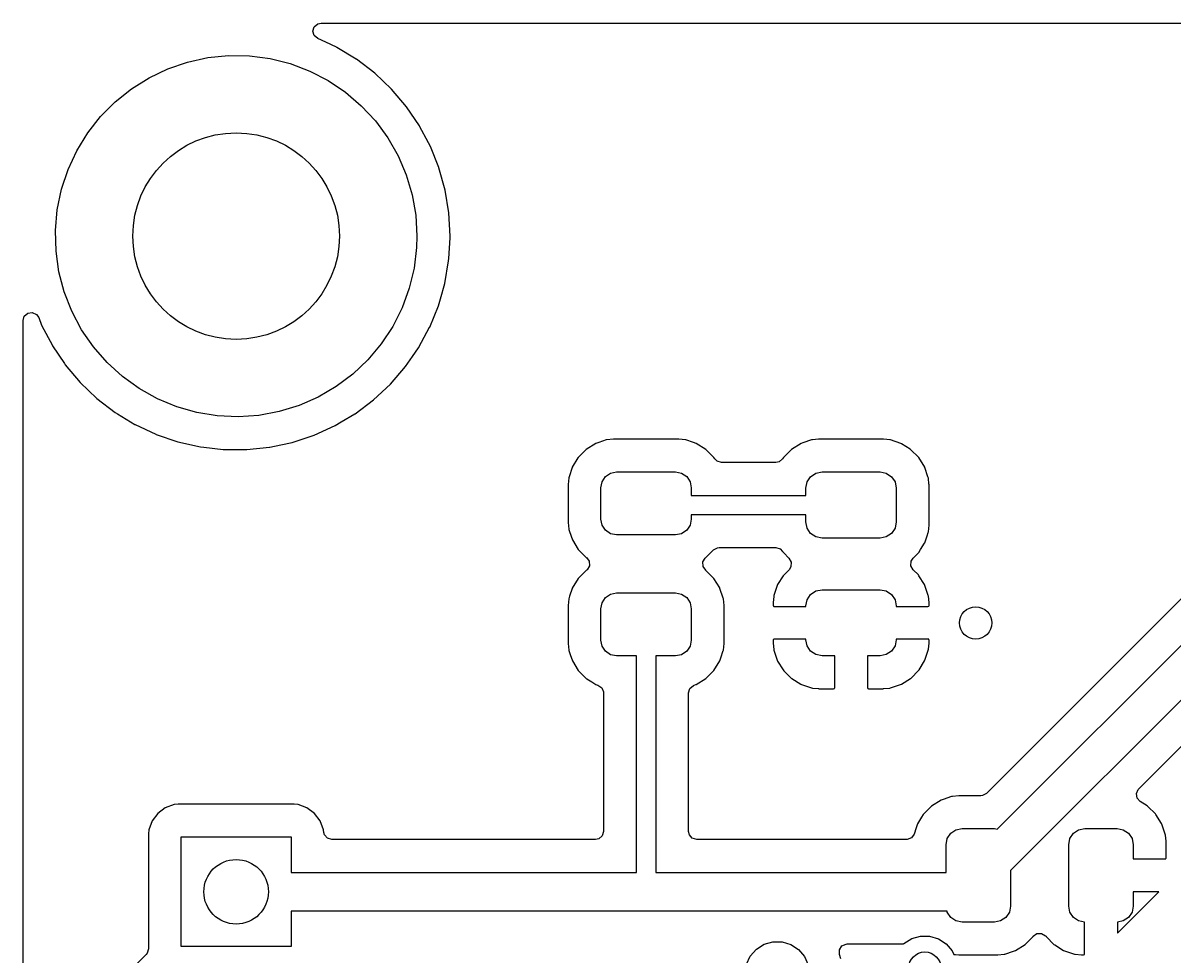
# Model space of a CAD drawing. Extents: x 126.1 to 177.1, y -128.7 to -65.
# Drawn here: x 126.08 to 143.92, y -79.46 to -64.99 of the extents above; entities that cross this region are included whole.
import ezdxf

# ---------------------------------------------------------------- set-up
doc = ezdxf.new("R2010")
doc.units = 0
doc.layers.add('BLACK', color=7, linetype='CONTINUOUS')

msp = doc.modelspace()

# ---------------------------------------------------------------- linework, layer by layer
at = {"layer": 'BLACK', "linetype": 'CONTINUOUS'}
for p, q in [((130.569, -65.1147), (130.59, -65.0467)), ((130.589, -65.1829), (130.569, -65.1147)), ((130.59, -65.0467), (130.644, -65.0005)), ((130.644, -65.0005), (130.695, -64.9895)), ((130.695, -64.9895), (151.58, -64.9895)), ((130.642, -65.2298), (130.589, -65.1829)), ((130.766, -65.287), (130.642, -65.2298)), ((130.935, -65.3655), (130.766, -65.287)), ((130.937, -65.3672), (130.935, -65.3655)), ((131.238, -65.5488), (130.937, -65.3672)), ((130.937, -65.3672), (130.937, -65.3672)), ((128.321, -65.6985), (128.626, -65.5941)), ((128.626, -65.5941), (128.941, -65.5255)), ((128.941, -65.5255), (129.262, -65.4934)), ((129.262, -65.4934), (129.584, -65.4985)), ((129.584, -65.4985), (129.904, -65.5406)), ((129.904, -65.5406), (130.216, -65.6191)), ((130.216, -65.6191), (130.518, -65.7331)), ((131.239, -65.5488), (131.238, -65.5488)), ((131.241, -65.5506), (131.239, -65.5488)), ((131.526, -65.7677), (131.241, -65.5506)), ((127.757, -66.0086), (128.03, -65.8373)), ((128.03, -65.8373), (128.321, -65.6985)), ((130.518, -65.7331), (130.804, -65.8809)), ((131.786, -66.0144), (131.526, -65.7677)), ((127.505, -66.2102), (127.757, -66.0086)), ((130.804, -65.8809), (131.072, -66.0607)), ((132.018, -66.2877), (131.786, -66.0144)), ((131.072, -66.0607), (131.317, -66.27)), ((127.279, -66.4393), (127.505, -66.2102)), ((131.317, -66.27), (131.536, -66.5062)), ((132.219, -66.5845), (132.018, -66.2877)), ((127.08, -66.693), (127.279, -66.4393)), ((131.536, -66.5062), (131.727, -66.766)), ((126.911, -66.9678), (127.08, -66.693)), ((132.221, -66.5875), (132.219, -66.5845)), ((132.357, -66.8445), (132.221, -66.5875)), ((132.221, -66.5875), (132.221, -66.5875)), ((131.727, -66.766), (131.887, -67.046)), ((132.387, -66.9012), (132.357, -66.8445)), ((132.388, -66.9043), (132.387, -66.9012)), ((132.516, -67.2265), (132.388, -66.9043)), ((126.776, -67.2602), (126.911, -66.9678)), ((131.887, -67.046), (132.013, -67.3425)), ((126.674, -67.5663), (126.776, -67.2602)), ((132.519, -67.2342), (132.516, -67.2265)), ((132.615, -67.5795), (132.519, -67.2342)), ((132.013, -67.3425), (132.105, -67.6516)), ((126.609, -67.8819), (126.674, -67.5663)), ((132.673, -67.9331), (132.615, -67.5795)), ((132.105, -67.6516), (132.16, -67.9692)), ((126.58, -68.203), (126.609, -67.8819)), ((132.16, -67.9692), (132.179, -68.291)), ((132.692, -68.291), (132.673, -67.9331)), ((126.589, -68.5253), (126.58, -68.203)), ((132.179, -68.291), (132.174, -68.4668)), ((132.673, -68.6373), (132.692, -68.3159)), ((132.692, -68.3141), (132.692, -68.291)), ((132.692, -68.3159), (132.692, -68.3141)), ((132.174, -68.4668), (132.135, -68.7868)), ((126.634, -68.8444), (126.589, -68.5253)), ((132.61, -69.025), (132.67, -68.6718)), ((132.67, -68.6718), (132.673, -68.6373)), ((126.716, -69.1562), (126.634, -68.8444)), ((132.135, -68.7868), (132.06, -69.1003)), ((132.543, -69.262), (132.61, -69.025)), ((126.833, -69.4566), (126.716, -69.1562)), ((132.06, -69.1003), (131.949, -69.403)), ((131.949, -69.403), (131.804, -69.691)), ((132.377, -69.7017), (132.512, -69.3697)), ((132.512, -69.3697), (132.522, -69.3335)), ((132.522, -69.3335), (132.543, -69.262)), ((126.078, -69.6006), (126.098, -69.5325)), ((126.098, -69.5325), (126.151, -69.486)), ((126.151, -69.486), (126.221, -69.4759)), ((126.221, -69.4759), (126.286, -69.5054)), ((126.286, -69.5054), (126.321, -69.5544)), ((126.321, -69.5544), (126.366, -69.6703)), ((126.984, -69.7415), (126.833, -69.4566)), ((126.078, -81.1367), (126.078, -69.6006)), ((126.366, -69.6703), (126.533, -69.9876)), ((127.167, -70.0071), (126.984, -69.7415)), ((131.804, -69.691), (131.627, -69.9604)), ((132.209, -70.0143), (132.375, -69.7048)), ((132.375, -69.7048), (132.377, -69.7017)), ((126.533, -69.9876), (126.535, -69.9904)), ((126.535, -69.9904), (126.535, -69.9904)), ((126.535, -69.9904), (126.719, -70.2638)), ((127.379, -70.25), (127.167, -70.0071)), ((131.627, -69.9604), (131.42, -70.2077)), ((132.111, -70.1575), (132.205, -70.0201)), ((132.205, -70.0201), (132.207, -70.0173)), ((132.205, -70.0201), (132.205, -70.0201)), ((132.207, -70.0173), (132.209, -70.0143)), ((132.209, -70.0143), (132.209, -70.0143)), ((126.719, -70.2638), (126.733, -70.285)), ((126.733, -70.285), (126.964, -70.5591)), ((127.617, -70.467), (127.379, -70.25)), ((131.42, -70.2077), (131.186, -70.4296)), ((132.004, -70.3126), (132.111, -70.1575)), ((127.879, -70.6551), (127.617, -70.467)), ((131.186, -70.4296), (130.929, -70.6232)), ((131.77, -70.5843), (132.004, -70.3126)), ((126.964, -70.5591), (127.223, -70.8067)), ((128.16, -70.8119), (127.879, -70.6551)), ((130.929, -70.6232), (130.65, -70.7858)), ((131.509, -70.8292), (131.77, -70.5843)), ((127.223, -70.8067), (127.507, -71.0249)), ((128.458, -70.9352), (128.16, -70.8119)), ((130.65, -70.7858), (130.355, -70.9154)), ((131.222, -71.0443), (131.509, -70.8292)), ((128.768, -71.0235), (128.458, -70.9352)), ((130.047, -71.0102), (129.73, -71.0689)), ((130.355, -70.9154), (130.047, -71.0102)), ((127.507, -71.0249), (127.539, -71.0443)), ((127.539, -71.0443), (127.81, -71.2093)), ((129.086, -71.0756), (128.768, -71.0235)), ((129.408, -71.0908), (129.086, -71.0756)), ((129.73, -71.0689), (129.408, -71.0908)), ((130.914, -71.2273), (131.008, -71.1715)), ((131.008, -71.1715), (131.219, -71.0461)), ((131.219, -71.0461), (131.222, -71.0443)), ((131.219, -71.0461), (131.219, -71.0461)), ((127.81, -71.2093), (127.81, -71.2093)), ((127.81, -71.2093), (127.813, -71.2111)), ((127.813, -71.2111), (127.816, -71.2125)), ((127.816, -71.2125), (127.816, -71.2125)), ((127.816, -71.2125), (128.135, -71.3616)), ((128.135, -71.3616), (128.135, -71.3616)), ((128.135, -71.3616), (128.138, -71.3631)), ((128.138, -71.3631), (128.141, -71.3642)), ((128.141, -71.3642), (128.141, -71.3642)), ((128.141, -71.3642), (128.474, -71.478)), ((130.588, -71.3759), (130.914, -71.2273)), ((128.474, -71.478), (128.474, -71.4781)), ((128.474, -71.4781), (128.477, -71.4792)), ((128.477, -71.4792), (128.826, -71.5579)), ((129.901, -71.5628), (130.073, -71.5258)), ((130.073, -71.5258), (130.248, -71.4884)), ((130.248, -71.4884), (130.588, -71.3759)), ((134.952, -71.5039), (134.802, -71.5962)), ((134.996, -71.4891), (134.952, -71.5039)), ((135.111, -71.4505), (134.996, -71.4891)), ((135.118, -71.4484), (135.111, -71.4505)), ((135.111, -71.4505), (135.111, -71.4505)), ((135.223, -71.4375), (135.118, -71.4484)), ((135.733, -71.4375), (135.223, -71.4375)), ((136.235, -71.4375), (135.733, -71.4375)), ((136.339, -71.4481), (136.235, -71.4375)), ((136.345, -71.4503), (136.339, -71.4481)), ((136.463, -71.4891), (136.345, -71.4503)), ((136.345, -71.4503), (136.345, -71.4503)), ((136.505, -71.5033), (136.463, -71.4891)), ((136.655, -71.5954), (136.505, -71.5033)), ((138.13, -71.5044), (137.98, -71.5975)), ((138.159, -71.4947), (138.13, -71.5044)), ((138.291, -71.4506), (138.159, -71.4947)), ((138.298, -71.4485), (138.291, -71.4506)), ((138.291, -71.4506), (138.291, -71.4506)), ((138.305, -71.4477), (138.298, -71.4485)), ((138.4, -71.4378), (138.305, -71.4477)), ((138.305, -71.4477), (138.305, -71.4477)), ((138.404, -71.4375), (138.4, -71.4378)), ((138.4, -71.4378), (138.4, -71.4378)), ((139.404, -71.4375), (138.404, -71.4375)), ((139.459, -71.4431), (139.404, -71.4375)), ((139.502, -71.4475), (139.459, -71.4431)), ((139.509, -71.4482), (139.502, -71.4475)), ((139.502, -71.4475), (139.502, -71.4475)), ((139.515, -71.4503), (139.509, -71.4482)), ((139.516, -71.4506), (139.515, -71.4503)), ((139.515, -71.4503), (139.515, -71.4503)), ((139.677, -71.5039), (139.516, -71.4506)), ((139.683, -71.5077), (139.677, -71.5039)), ((139.82, -71.5923), (139.683, -71.5077)), ((139.683, -71.5077), (139.683, -71.5077)), ((128.826, -71.5579), (128.879, -71.5639)), ((128.879, -71.5639), (129.179, -71.5981)), ((129.179, -71.5981), (129.179, -71.5981)), ((129.179, -71.5981), (129.183, -71.5985)), ((129.183, -71.5985), (129.186, -71.5985)), ((129.186, -71.5985), (129.186, -71.5985)), ((129.186, -71.5985), (129.38, -71.5995)), ((129.38, -71.5995), (129.541, -71.6004)), ((129.541, -71.6004), (129.544, -71.6)), ((129.544, -71.6), (129.894, -71.5639)), ((129.544, -71.6), (129.544, -71.6)), ((129.894, -71.5639), (129.897, -71.5635)), ((129.894, -71.5639), (129.894, -71.5639)), ((129.897, -71.5635), (129.901, -71.5628)), ((129.901, -71.5628), (129.901, -71.5628)), ((134.675, -71.7266), (134.673, -71.7289)), ((134.678, -71.7203), (134.675, -71.7266)), ((134.675, -71.7266), (134.675, -71.7266)), ((134.802, -71.5962), (134.678, -71.7203)), ((136.779, -71.7193), (136.655, -71.5954)), ((136.792, -71.7403), (136.779, -71.7193)), ((137.855, -71.7227), (137.844, -71.7401)), ((137.98, -71.5975), (137.855, -71.7227)), ((139.827, -71.5967), (139.82, -71.5923)), ((139.953, -71.7216), (139.827, -71.5967)), ((140.046, -71.872), (139.953, -71.7216)), ((134.584, -71.8766), (134.536, -72.022)), ((134.586, -71.8696), (134.584, -71.8766)), ((134.584, -71.8766), (134.584, -71.8766)), ((134.673, -71.7289), (134.586, -71.8696)), ((136.831, -71.78), (136.792, -71.7403)), ((136.899, -71.8), (136.831, -71.78)), ((137.737, -71.8), (136.899, -71.8)), ((137.791, -71.7876), (137.737, -71.8)), ((137.844, -71.7401), (137.791, -71.7876)), ((140.048, -71.879), (140.046, -71.872)), ((140.095, -72.0192), (140.048, -71.879)), ((134.531, -72.0361), (134.521, -72.1397)), ((134.536, -72.022), (134.531, -72.0361)), ((135.048, -72.0964), (135.1, -72.0174)), ((135.1, -72.0174), (135.18, -71.9645)), ((135.18, -71.9645), (135.273, -71.946)), ((135.273, -71.946), (136.185, -71.946)), ((136.185, -71.946), (136.279, -71.9645)), ((136.279, -71.9645), (136.358, -72.0174)), ((136.358, -72.0174), (136.41, -72.0964)), ((138.223, -72.1003), (138.277, -72.0192)), ((138.277, -72.0192), (138.358, -71.965)), ((138.358, -71.965), (138.454, -71.946)), ((138.454, -71.946), (139.354, -71.946)), ((139.354, -71.946), (139.45, -71.965)), ((139.45, -71.965), (139.531, -72.0192)), ((139.531, -72.0192), (139.585, -72.1003)), ((140.102, -72.0398), (140.095, -72.0192)), ((140.102, -72.0467), (140.102, -72.0398)), ((140.111, -72.1301), (140.102, -72.0467)), ((140.102, -72.0467), (140.102, -72.0467)), ((134.521, -72.1397), (134.521, -72.7272)), ((135.029, -72.1897), (135.048, -72.0964)), ((135.029, -72.6772), (135.029, -72.1897)), ((136.41, -72.0964), (136.429, -72.1897)), ((136.429, -72.1897), (136.429, -72.3085)), ((138.204, -72.196), (138.223, -72.1003)), ((138.204, -72.3085), (138.204, -72.196)), ((139.585, -72.1003), (139.604, -72.196)), ((139.604, -72.196), (139.604, -72.721)), ((140.113, -72.1456), (140.111, -72.1301)), ((140.113, -72.7714), (140.113, -72.1456)), ((136.429, -72.3085), (138.204, -72.3085)), ((138.204, -72.6085), (136.429, -72.6085)), ((136.429, -72.6085), (136.429, -72.6772)), ((138.204, -72.721), (138.204, -72.6085)), ((134.521, -72.7272), (134.531, -72.8321)), ((135.048, -72.7705), (135.029, -72.6772)), ((135.1, -72.8496), (135.048, -72.7705)), ((136.41, -72.7705), (136.358, -72.8496)), ((136.429, -72.6772), (136.41, -72.7705)), ((138.223, -72.8166), (138.204, -72.721)), ((139.604, -72.721), (139.585, -72.8166)), ((140.102, -72.8758), (140.113, -72.7714)), ((134.531, -72.8321), (134.534, -72.8386)), ((134.534, -72.8386), (134.534, -72.8386)), ((134.534, -72.8386), (134.544, -72.869)), ((134.544, -72.869), (134.587, -72.9985)), ((135.18, -72.9024), (135.1, -72.8496)), ((135.273, -72.921), (135.18, -72.9024)), ((136.185, -72.921), (135.273, -72.921)), ((136.279, -72.9024), (136.185, -72.921)), ((136.358, -72.8496), (136.279, -72.9024)), ((138.277, -72.8978), (138.223, -72.8166)), ((138.358, -72.9519), (138.277, -72.8978)), ((138.454, -72.971), (138.358, -72.9519)), ((139.354, -72.971), (138.454, -72.971)), ((139.45, -72.9519), (139.354, -72.971)), ((139.531, -72.8978), (139.45, -72.9519)), ((139.585, -72.8166), (139.531, -72.8978)), ((140.046, -73.0437), (140.082, -72.9367)), ((140.082, -72.9367), (140.1, -72.8824)), ((140.1, -72.8824), (140.102, -72.8758)), ((140.1, -72.8824), (140.1, -72.8824)), ((145.065, -72.8634), (141.002, -76.9266)), ((134.587, -72.9985), (134.679, -73.1477)), ((134.679, -73.1477), (134.803, -73.2716)), ((136.656, -73.2708), (136.772, -73.154)), ((136.772, -73.154), (136.835, -73.1199)), ((136.835, -73.1199), (136.862, -73.117)), ((136.862, -73.117), (137.737, -73.117)), ((137.737, -73.117), (137.805, -73.137)), ((137.805, -73.137), (137.844, -73.1767)), ((139.953, -73.1943), (139.982, -73.1483)), ((139.982, -73.1483), (140.042, -73.0499)), ((140.042, -73.0499), (140.046, -73.0437)), ((140.042, -73.0499), (140.042, -73.0499)), ((134.803, -73.2716), (134.806, -73.2734)), ((134.806, -73.2734), (134.846, -73.33)), ((134.846, -73.33), (134.85, -73.4009)), ((136.608, -73.341), (136.644, -73.2796)), ((136.644, -73.2796), (136.65, -73.2741)), ((136.65, -73.2741), (136.656, -73.2708)), ((137.844, -73.1767), (137.852, -73.1891)), ((137.852, -73.1891), (137.852, -73.1891)), ((137.852, -73.1891), (137.856, -73.1953)), ((137.856, -73.1953), (137.861, -73.2005)), ((137.861, -73.2005), (137.942, -73.2821)), ((137.942, -73.2821), (137.977, -73.3444)), ((139.831, -73.3983), (139.836, -73.3274)), ((139.836, -73.3274), (139.865, -73.2824)), ((139.865, -73.2824), (139.948, -73.1995)), ((139.948, -73.1995), (139.953, -73.1943)), ((139.948, -73.1995), (139.948, -73.1995)), ((141.167, -77.4804), (145.489, -73.1588)), ((134.802, -73.4712), (134.678, -73.5953)), ((134.808, -73.4679), (134.802, -73.4712)), ((134.814, -73.4623), (134.808, -73.4679)), ((134.85, -73.4009), (134.814, -73.4623)), ((136.612, -73.4119), (136.608, -73.341)), ((136.652, -73.4686), (136.612, -73.4119)), ((136.655, -73.4704), (136.652, -73.4686)), ((136.779, -73.5943), (136.655, -73.4704)), ((137.943, -73.4603), (137.86, -73.5428)), ((137.972, -73.4152), (137.943, -73.4603)), ((137.977, -73.3444), (137.972, -73.4152)), ((139.866, -73.4605), (139.831, -73.3983)), ((139.947, -73.5418), (139.866, -73.4605)), ((134.678, -73.5953), (134.586, -73.7446)), ((136.871, -73.7435), (136.779, -73.5943)), ((137.851, -73.5542), (137.766, -73.6922)), ((137.86, -73.5428), (137.851, -73.5542)), ((139.956, -73.5532), (139.947, -73.5418)), ((140.041, -73.691), (139.956, -73.5532)), ((140.047, -73.7042), (140.041, -73.691)), ((145.825, -73.671), (141.375, -78.1212)), ((134.584, -73.7516), (134.544, -73.8728)), ((134.586, -73.7446), (134.584, -73.7516)), ((134.584, -73.7516), (134.584, -73.7516)), ((135.1, -73.8924), (135.18, -73.8395)), ((135.18, -73.8395), (135.273, -73.821)), ((135.273, -73.821), (136.185, -73.821)), ((136.185, -73.821), (136.279, -73.8395)), ((136.279, -73.8395), (136.358, -73.8924)), ((136.873, -73.7504), (136.871, -73.7435)), ((136.924, -73.9033), (136.873, -73.7504)), ((137.709, -73.8597), (137.706, -73.8731)), ((137.76, -73.7054), (137.709, -73.8597)), ((137.766, -73.6922), (137.76, -73.7054)), ((138.223, -73.9253), (138.277, -73.8442)), ((138.277, -73.8442), (138.358, -73.79)), ((138.358, -73.79), (138.454, -73.771)), ((138.454, -73.771), (139.354, -73.771)), ((139.354, -73.771), (139.45, -73.79)), ((139.45, -73.79), (139.531, -73.8442)), ((139.531, -73.8442), (139.585, -73.9253)), ((140.099, -73.8584), (140.047, -73.7042)), ((140.102, -73.8718), (140.099, -73.8584)), ((134.531, -73.9111), (134.521, -74.0147)), ((134.521, -74.0147), (134.521, -74.6022)), ((134.544, -73.8728), (134.531, -73.9111)), ((135.029, -74.0647), (135.048, -73.9714)), ((135.048, -73.9714), (135.1, -73.8924)), ((136.358, -73.8924), (136.41, -73.9714)), ((136.41, -73.9714), (136.429, -74.0647)), ((136.927, -73.9098), (136.924, -73.9033)), ((136.924, -73.9033), (136.924, -73.9033)), ((136.938, -74.0147), (136.927, -73.9098)), ((136.938, -74.5931), (136.938, -74.0147)), ((137.706, -73.8731), (137.696, -73.9674)), ((137.696, -73.9674), (137.696, -73.9738)), ((137.696, -73.9738), (137.696, -74.0114)), ((137.696, -74.0114), (137.701, -74.0266)), ((137.701, -74.0266), (137.702, -74.0278)), ((137.702, -74.0278), (137.71, -74.0295)), ((137.71, -74.0295), (138.204, -74.0295)), ((138.204, -74.021), (138.223, -73.9253)), ((138.204, -74.0295), (138.204, -74.021)), ((139.585, -73.9253), (139.604, -74.021)), ((139.604, -74.021), (139.604, -74.0295)), ((139.604, -74.0295), (140.094, -74.0295)), ((140.094, -74.0295), (140.109, -74.025)), ((140.112, -73.9674), (140.102, -73.8718)), ((140.109, -74.025), (140.11, -74.0236)), ((140.11, -74.0236), (140.112, -74.0159)), ((140.112, -73.9739), (140.112, -73.9674)), ((140.112, -74.0159), (140.112, -73.9739)), ((135.029, -74.5522), (135.029, -74.0647)), ((136.429, -74.0647), (136.429, -74.5522)), ((143.36, -76.8556), (145.999, -74.2164)), ((135.048, -74.6455), (135.029, -74.5522)), ((136.429, -74.5522), (136.41, -74.6455)), ((137.698, -74.5433), (137.696, -74.551)), ((137.696, -74.551), (137.696, -74.5931)), ((137.699, -74.542), (137.698, -74.5433)), ((137.714, -74.5375), (137.699, -74.542)), ((138.204, -74.5375), (137.714, -74.5375)), ((138.204, -74.546), (138.204, -74.5375)), ((138.223, -74.6416), (138.204, -74.546)), ((139.604, -74.546), (139.585, -74.6416)), ((140.098, -74.5375), (139.604, -74.5375)), ((139.604, -74.5375), (139.604, -74.546)), ((140.106, -74.5391), (140.098, -74.5375)), ((140.108, -74.5404), (140.106, -74.5391)), ((140.112, -74.5556), (140.108, -74.5404)), ((140.112, -74.5931), (140.112, -74.5556)), ((134.521, -74.6022), (134.531, -74.7071)), ((134.531, -74.7071), (134.534, -74.7136)), ((134.534, -74.7136), (134.534, -74.7136)), ((134.534, -74.7136), (134.554, -74.7756)), ((135.1, -74.7246), (135.048, -74.6455)), ((135.18, -74.7774), (135.1, -74.7246)), ((136.358, -74.7246), (136.279, -74.7774)), ((136.41, -74.6455), (136.358, -74.7246)), ((136.887, -74.8247), (136.925, -74.7123)), ((136.925, -74.7123), (136.927, -74.7058)), ((136.925, -74.7123), (136.925, -74.7123)), ((136.927, -74.7058), (136.938, -74.6022)), ((136.938, -74.6022), (136.938, -74.5931)), ((137.696, -74.5931), (137.696, -74.5996)), ((137.696, -74.5996), (137.706, -74.6952)), ((137.706, -74.6952), (137.709, -74.7086)), ((137.709, -74.7086), (137.761, -74.8628)), ((138.277, -74.7228), (138.223, -74.6416)), ((138.358, -74.7769), (138.277, -74.7228)), ((139.531, -74.7228), (139.45, -74.7769)), ((139.585, -74.6416), (139.531, -74.7228)), ((140.048, -74.8616), (140.099, -74.7073)), ((140.099, -74.7073), (140.102, -74.6939)), ((140.102, -74.6939), (140.112, -74.5995)), ((140.112, -74.5995), (140.112, -74.5931)), ((134.554, -74.7756), (134.587, -74.8735)), ((134.587, -74.8735), (134.679, -75.0227)), ((135.273, -74.796), (135.18, -74.7774)), ((135.579, -74.796), (135.273, -74.796)), ((135.579, -78.151), (135.579, -74.796)), ((136.185, -74.796), (135.879, -74.796)), ((135.879, -74.796), (135.879, -78.151)), ((136.279, -74.7774), (136.185, -74.796)), ((136.78, -75.0216), (136.872, -74.8723)), ((136.872, -74.8723), (136.887, -74.8247)), ((137.761, -74.8628), (137.767, -74.8759)), ((137.767, -74.8759), (137.852, -75.0138)), ((138.454, -74.796), (138.358, -74.7769)), ((138.65, -74.796), (138.454, -74.796)), ((138.65, -75.2904), (138.65, -74.796)), ((139.354, -74.796), (139.158, -74.796)), ((139.158, -74.796), (139.158, -75.2859)), ((139.45, -74.7769), (139.354, -74.796)), ((139.957, -75.0127), (140.042, -74.8747)), ((140.042, -74.8747), (140.048, -74.8616)), ((134.679, -75.0227), (134.803, -75.1466)), ((136.656, -75.1458), (136.78, -75.0216)), ((137.852, -75.0138), (137.861, -75.0252)), ((137.861, -75.0252), (137.976, -75.1397)), ((139.833, -75.1389), (139.948, -75.0241)), ((139.948, -75.0241), (139.957, -75.0127)), ((134.803, -75.1466), (134.81, -75.1504)), ((134.81, -75.1504), (134.81, -75.1504)), ((134.81, -75.1504), (134.886, -75.1975)), ((134.886, -75.1975), (134.953, -75.2386)), ((134.953, -75.2386), (134.984, -75.2491)), ((134.984, -75.2491), (135.043, -75.2895)), ((135.043, -75.2895), (135.07, -75.3551)), ((136.408, -75.3005), (136.461, -75.254)), ((136.461, -75.254), (136.474, -75.2491)), ((136.474, -75.2491), (136.5, -75.2404)), ((136.5, -75.2404), (136.507, -75.2381)), ((136.507, -75.2381), (136.656, -75.1458)), ((137.976, -75.1397), (137.987, -75.1487)), ((137.987, -75.1487), (138.125, -75.2338)), ((138.125, -75.2338), (138.138, -75.2399)), ((138.138, -75.2399), (138.293, -75.2911)), ((138.293, -75.2911), (138.306, -75.294)), ((138.306, -75.294), (138.4, -75.3037)), ((138.648, -75.2981), (138.65, -75.2904)), ((139.158, -75.2859), (139.163, -75.3011)), ((139.408, -75.3036), (139.503, -75.2937)), ((139.503, -75.2937), (139.517, -75.2908)), ((139.517, -75.2908), (139.671, -75.2394)), ((139.671, -75.2394), (139.684, -75.2332)), ((139.684, -75.2332), (139.822, -75.1479)), ((139.822, -75.1479), (139.833, -75.1389)), ((135.07, -75.3551), (135.071, -75.3687)), ((135.071, -75.3687), (135.071, -77.5165)), ((136.388, -75.3686), (136.408, -75.3005)), ((136.388, -77.5165), (136.388, -75.3686)), ((138.4, -75.3037), (138.407, -75.304)), ((138.407, -75.304), (138.632, -75.304)), ((138.632, -75.304), (138.647, -75.2995)), ((138.647, -75.2995), (138.648, -75.2981)), ((139.163, -75.3011), (139.164, -75.3023)), ((139.164, -75.3023), (139.172, -75.304)), ((139.172, -75.304), (139.401, -75.304)), ((139.401, -75.304), (139.408, -75.3036)), ((143.324, -76.9292), (143.352, -76.864)), ((143.352, -76.864), (143.36, -76.8556)), ((140.301, -77.0304), (140.151, -77.1235)), ((140.33, -77.0207), (140.301, -77.0304)), ((140.462, -76.9766), (140.33, -77.0207)), ((140.469, -76.9745), (140.462, -76.9766)), ((140.462, -76.9766), (140.462, -76.9766)), ((140.476, -76.9737), (140.469, -76.9745)), ((140.571, -76.9638), (140.476, -76.9737)), ((140.476, -76.9737), (140.476, -76.9737)), ((140.575, -76.9635), (140.571, -76.9638)), ((140.571, -76.9638), (140.571, -76.9638)), ((140.913, -76.9635), (140.575, -76.9635)), ((140.94, -76.9606), (140.913, -76.9635)), ((141.002, -76.9266), (140.94, -76.9606)), ((143.335, -76.9992), (143.324, -76.9292)), ((143.383, -77.052), (143.335, -76.9992)), ((143.492, -77.1192), (143.383, -77.052)), ((128.166, -77.2377), (128.078, -77.3543)), ((128.282, -77.1504), (128.166, -77.2377)), ((128.419, -77.0992), (128.282, -77.1504)), ((128.481, -77.0925), (128.419, -77.0992)), ((130.277, -77.0925), (128.481, -77.0925)), ((130.339, -77.0992), (130.277, -77.0925)), ((130.476, -77.1504), (130.339, -77.0992)), ((130.592, -77.2377), (130.476, -77.1504)), ((130.68, -77.3543), (130.592, -77.2377)), ((140.022, -77.2549), (139.997, -77.2951)), ((140.026, -77.2487), (140.022, -77.2549)), ((140.022, -77.2549), (140.022, -77.2549)), ((140.151, -77.1235), (140.026, -77.2487)), ((143.503, -77.1282), (143.492, -77.1192)), ((143.618, -77.2428), (143.503, -77.1282)), ((143.627, -77.2542), (143.618, -77.2428)), ((143.712, -77.392), (143.627, -77.2542)), ((128.078, -77.3543), (128.027, -77.4907)), ((130.731, -77.4907), (130.68, -77.3543)), ((139.933, -77.3992), (139.913, -77.4578)), ((139.997, -77.2951), (139.933, -77.3992)), ((143.718, -77.4052), (143.712, -77.392)), ((143.77, -77.5594), (143.718, -77.4052)), ((128.027, -77.4907), (128.021, -77.5528)), ((128.021, -77.5528), (128.021, -79.334)), ((128.529, -79.301), (128.529, -77.601)), ((128.529, -77.601), (130.229, -77.601)), ((130.229, -77.601), (130.229, -78.151)), ((130.732, -77.4985), (130.731, -77.4907)), ((130.735, -77.5301), (130.732, -77.4985)), ((130.746, -77.5688), (130.735, -77.5301)), ((130.792, -77.6225), (130.746, -77.5688)), ((135.051, -77.5846), (134.997, -77.6311)), ((135.071, -77.5165), (135.051, -77.5846)), ((136.399, -77.5688), (136.388, -77.5165)), ((136.445, -77.6225), (136.399, -77.5688)), ((139.84, -77.6145), (139.775, -77.6417)), ((139.881, -77.5561), (139.84, -77.6145)), ((139.913, -77.4578), (139.881, -77.5561)), ((140.394, -77.6263), (140.448, -77.5452)), ((140.448, -77.5452), (140.529, -77.491)), ((140.529, -77.491), (140.625, -77.472)), ((140.625, -77.472), (141.125, -77.472)), ((141.125, -77.472), (141.167, -77.4804)), ((142.294, -77.6263), (142.348, -77.5452)), ((142.348, -77.5452), (142.429, -77.491)), ((142.429, -77.491), (142.525, -77.472)), ((142.525, -77.472), (143.025, -77.472)), ((143.025, -77.472), (143.121, -77.491)), ((143.121, -77.491), (143.202, -77.5452)), ((143.202, -77.5452), (143.256, -77.6263)), ((143.773, -77.5728), (143.77, -77.5594)), ((143.783, -77.6684), (143.773, -77.5728)), ((130.86, -77.6425), (130.792, -77.6225)), ((134.945, -77.6425), (130.86, -77.6425)), ((134.997, -77.6311), (134.945, -77.6425)), ((136.514, -77.6425), (136.445, -77.6225)), ((139.761, -77.6425), (136.514, -77.6425)), ((139.775, -77.6417), (139.761, -77.6425)), ((140.375, -77.722), (140.394, -77.6263)), ((140.375, -78.151), (140.375, -77.722)), ((142.275, -77.722), (142.294, -77.6263)), ((142.275, -78.672), (142.275, -77.722)), ((143.256, -77.6263), (143.275, -77.722)), ((143.275, -77.722), (143.275, -77.943)), ((143.783, -77.6749), (143.783, -77.6684)), ((143.783, -77.9294), (143.783, -77.6749)), ((143.275, -77.943), (143.765, -77.943)), ((143.765, -77.943), (143.78, -77.9385)), ((143.78, -77.9385), (143.781, -77.9371)), ((143.781, -77.9371), (143.783, -77.9294)), ((130.229, -78.151), (135.579, -78.151)), ((135.879, -78.151), (140.375, -78.151)), ((141.375, -78.1212), (141.375, -78.672)), ((143.029, -79.0919), (143.67, -78.451)), ((143.275, -78.451), (143.275, -78.672)), ((143.67, -78.451), (143.275, -78.451)), ((141.375, -78.672), (141.356, -78.7677)), ((142.294, -78.7677), (142.275, -78.672)), ((143.275, -78.672), (143.256, -78.7677)), ((140.391, -78.751), (130.229, -78.751)), ((130.229, -78.751), (130.229, -79.301)), ((140.394, -78.7677), (140.391, -78.751)), ((140.448, -78.8488), (140.394, -78.7677)), ((140.529, -78.9029), (140.448, -78.8488)), ((141.302, -78.8488), (141.221, -78.9029)), ((141.356, -78.7677), (141.302, -78.8488)), ((142.348, -78.8488), (142.294, -78.7677)), ((142.429, -78.9029), (142.348, -78.8488)), ((143.202, -78.8488), (143.121, -78.9029)), ((143.256, -78.7677), (143.202, -78.8488)), ((140.625, -78.922), (140.529, -78.9029)), ((141.125, -78.922), (140.625, -78.922)), ((141.221, -78.9029), (141.125, -78.922)), ((142.521, -78.9212), (142.429, -78.9029)), ((142.521, -79.4164), (142.521, -78.9212)), ((143.121, -78.9029), (143.029, -78.9212)), ((143.029, -78.9212), (143.029, -79.0919)), ((139.723, -79.2527), (139.843, -79.1771)), ((139.843, -79.1771), (139.979, -79.1381)), ((139.979, -79.1381), (140.121, -79.139)), ((140.121, -79.139), (140.257, -79.1796)), ((140.257, -79.1796), (140.376, -79.2567)), ((141.599, -79.2705), (141.724, -79.1453)), ((141.724, -79.1453), (141.727, -79.1407)), ((141.727, -79.1407), (141.784, -79.1002)), ((141.784, -79.1002), (141.855, -79.0969)), ((141.855, -79.0969), (141.917, -79.1326)), ((141.917, -79.1326), (141.924, -79.141)), ((141.924, -79.141), (141.932, -79.1512)), ((141.932, -79.1512), (142.047, -79.2657)), ((128.021, -79.334), (128.001, -79.4022)), ((130.229, -79.301), (128.529, -79.301)), ((137.343, -79.4465), (137.437, -79.3402)), ((137.437, -79.3402), (137.557, -79.2646)), ((137.557, -79.2646), (137.693, -79.2256)), ((137.693, -79.2256), (137.835, -79.2265)), ((137.835, -79.2265), (137.971, -79.2671)), ((137.971, -79.2671), (138.09, -79.3442)), ((138.09, -79.3442), (138.182, -79.4516)), ((138.724, -79.3509), (138.762, -79.2909)), ((138.724, -79.4219), (138.724, -79.3509)), ((138.762, -79.2909), (138.826, -79.2609)), ((138.826, -79.2609), (138.845, -79.2595)), ((138.845, -79.2595), (139.717, -79.2595)), ((139.717, -79.2595), (139.723, -79.2527)), ((140.376, -79.2567), (140.468, -79.3641)), ((140.468, -79.3641), (140.495, -79.4223)), ((141.288, -79.4173), (141.42, -79.3733)), ((141.42, -79.3733), (141.449, -79.3635)), ((141.449, -79.3635), (141.599, -79.2705)), ((142.047, -79.2657), (142.058, -79.2747)), ((142.058, -79.2747), (142.196, -79.3598)), ((142.196, -79.3598), (142.209, -79.3659)), ((142.209, -79.3659), (142.364, -79.4171)), ((127.984, -79.4231), (126.773, -80.6339)), ((128.001, -79.4022), (127.984, -79.4231)), ((137.285, -79.571), (137.343, -79.4465)), ((138.182, -79.4516), (138.241, -79.5806)), ((138.725, -79.4249), (138.724, -79.4219)), ((138.745, -79.4922), (138.725, -79.4249)), ((140.495, -79.4223), (140.52, -79.4249)), ((140.52, -79.4249), (140.575, -79.4305)), ((140.575, -79.4305), (141.175, -79.4305)), ((141.175, -79.4305), (141.179, -79.4301)), ((141.179, -79.4301), (141.274, -79.4202)), ((141.179, -79.4301), (141.179, -79.4301)), ((141.274, -79.4202), (141.281, -79.4195)), ((141.274, -79.4202), (141.274, -79.4202)), ((141.281, -79.4195), (141.288, -79.4173)), ((141.288, -79.4173), (141.288, -79.4173)), ((142.364, -79.4171), (142.377, -79.42)), ((142.377, -79.42), (142.471, -79.4297)), ((142.471, -79.4297), (142.478, -79.43)), ((142.478, -79.43), (142.503, -79.43)), ((142.503, -79.43), (142.518, -79.4255)), ((142.518, -79.4255), (142.519, -79.4241)), ((142.519, -79.4241), (142.521, -79.4164))]:
    msp.add_line(p, q, dxfattribs=at)
at = {"layer": 'BLACK'}
for centre, radius in [((129.379, -68.291), 1.6), ((140.834, -74.2854), 0.25), ((129.379, -78.451), 0.5), ((140.047, -79.6335), 0.25)]:
    msp.add_circle(centre, radius, dxfattribs=at)

doc.saveas('drawing.dxf')
